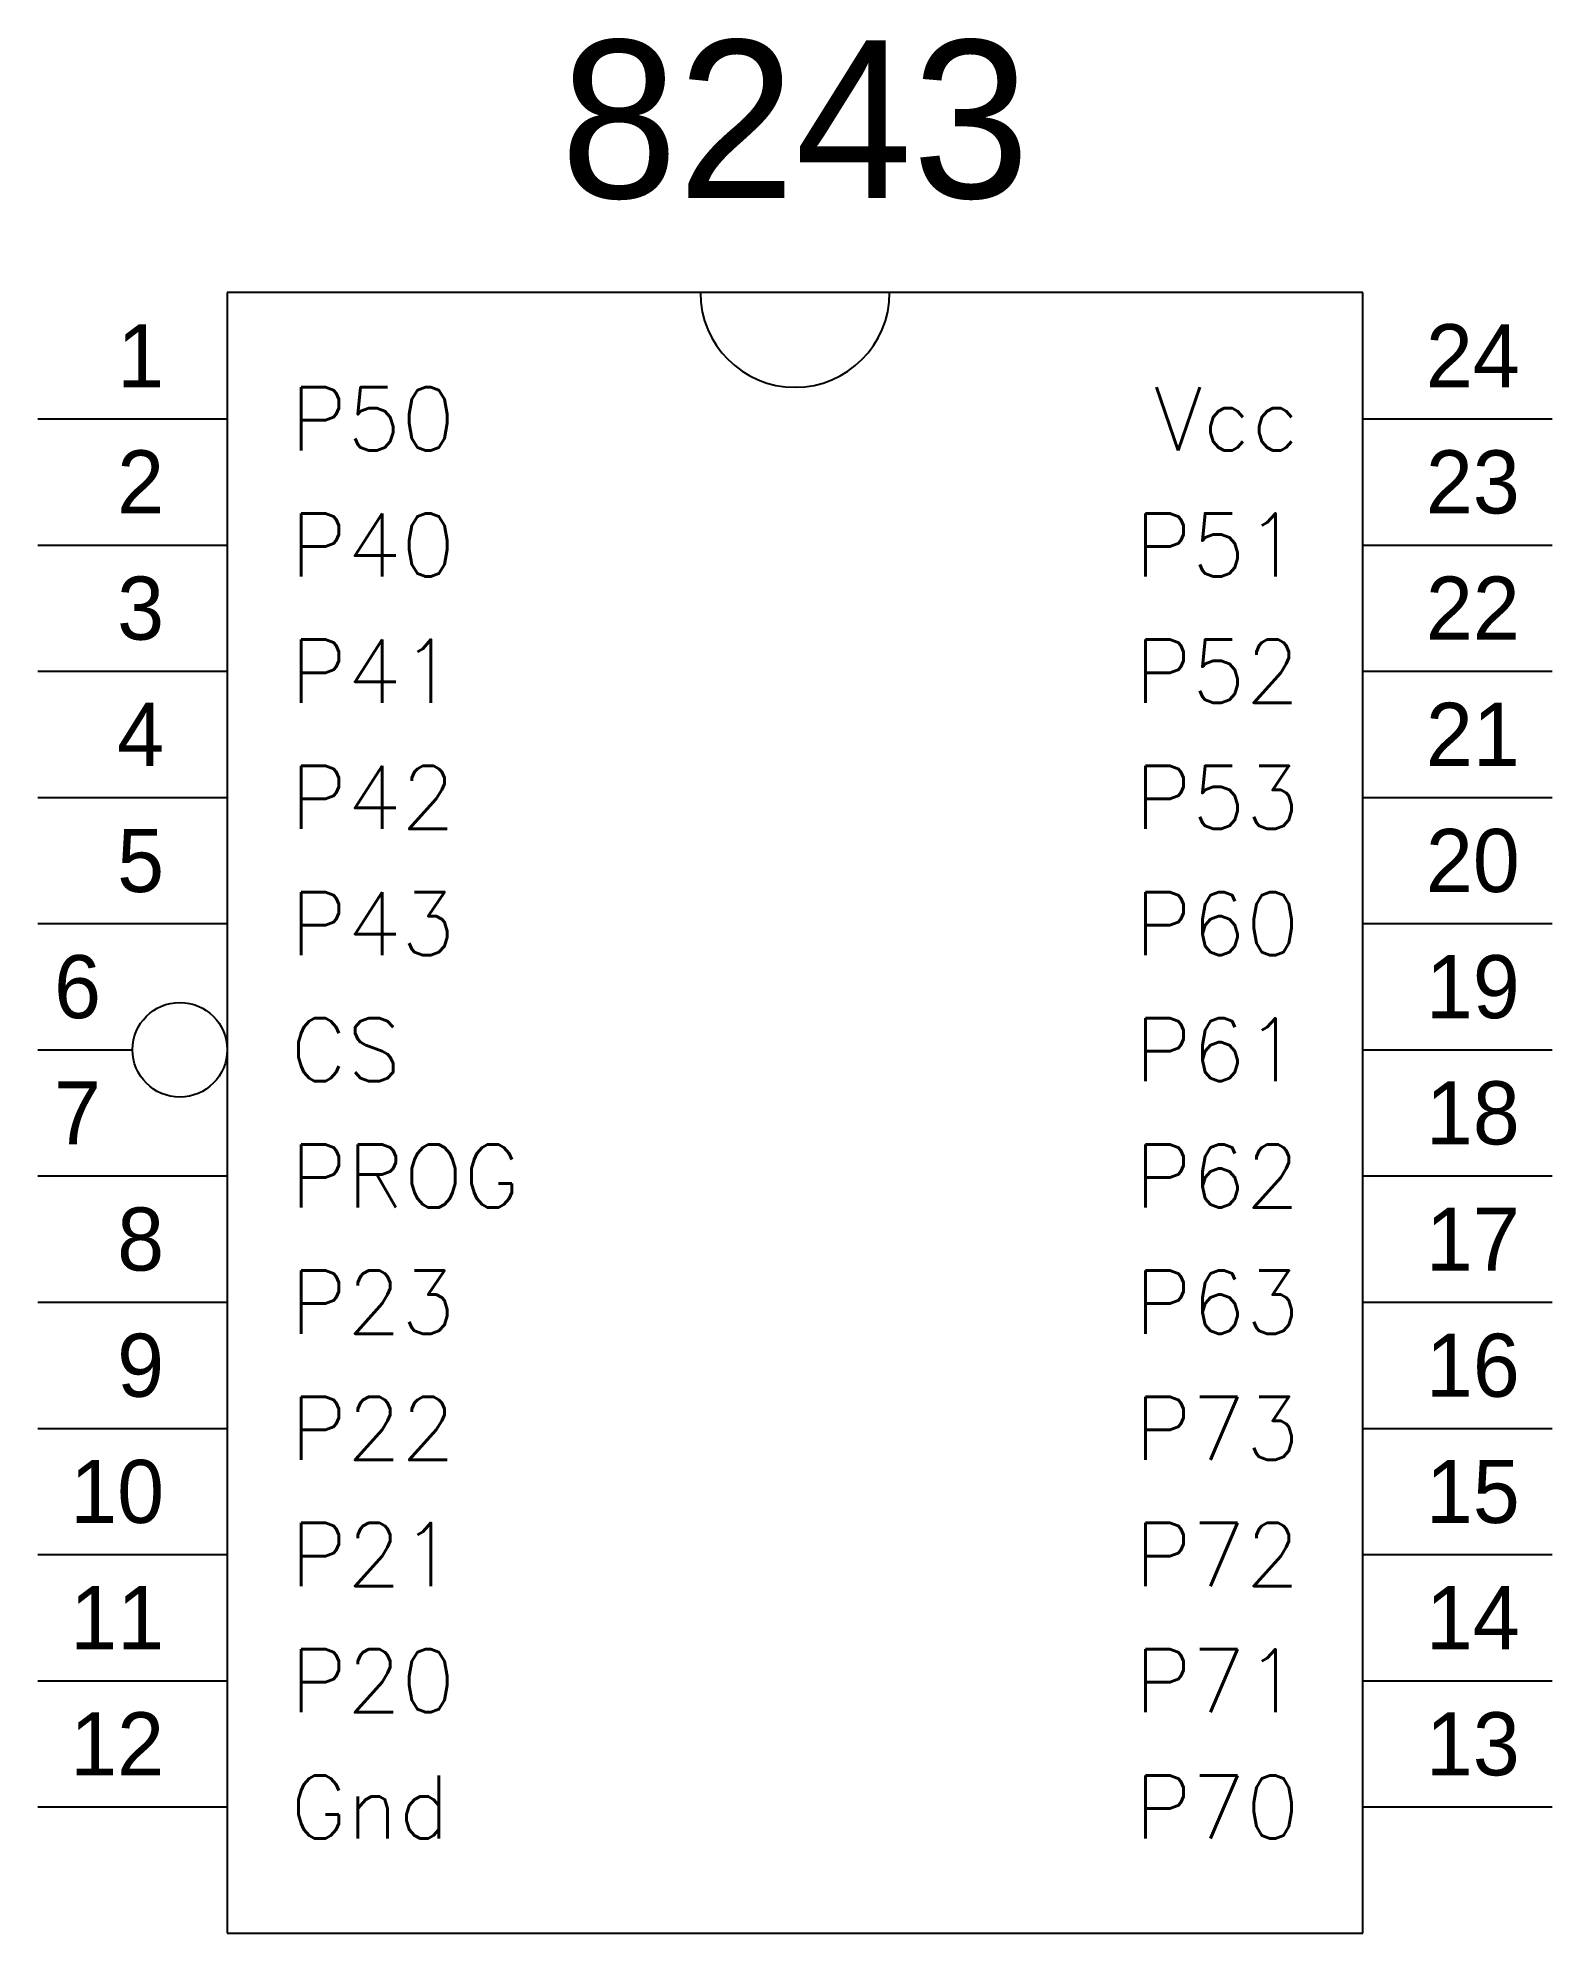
# Model space of a CAD drawing. Extents: x 3.3 to 5.7, y 2 to 5.
import ezdxf
from ezdxf.enums import TextEntityAlignment as Align

# ---------------------------------------------------------------- set-up
doc = ezdxf.new("R2010")
doc.units = 0
doc.header["$MEASUREMENT"] = 0
doc.layers.get('0').update_dxf_attribs({"linetype": 'CONTINUOUS'})
doc.styles.add('ROMANS', font='romans')

msp = doc.modelspace()

# ---------------------------------------------------------------- linework, layer by layer
for p, q in [((3.6, 4.6), (3.6, 2)), ((5.4, 4.6), (3.6, 4.6)), ((5.4, 2), (5.4, 4.6)), ((3.3, 4.4), (3.6, 4.4)), ((5.4, 4.4), (5.7, 4.4)), ((3.3, 4.2), (3.6, 4.2)), ((5.4, 4.2), (5.7, 4.2)), ((3.3, 4), (3.6, 4)), ((5.4, 4), (5.7, 4)), ((3.3, 3.8), (3.6, 3.8)), ((5.4, 3.8), (5.7, 3.8)), ((3.3, 3.6), (3.6, 3.6)), ((5.4, 3.6), (5.7, 3.6)), ((3.3, 3.4), (3.45, 3.4)), ((5.4, 3.4), (5.7, 3.4)), ((3.3, 3.2), (3.6, 3.2)), ((5.4, 3.2), (5.7, 3.2)), ((3.3, 3), (3.6, 3)), ((5.4, 3), (5.7, 3)), ((3.3, 2.8), (3.6, 2.8)), ((5.4, 2.8), (5.7, 2.8)), ((3.3, 2.6), (3.6, 2.6)), ((5.4, 2.6), (5.7, 2.6)), ((3.3, 2.4), (3.6, 2.4)), ((5.4, 2.4), (5.7, 2.4)), ((3.3, 2.2), (3.6, 2.2)), ((5.4, 2.2), (5.7, 2.2)), ((3.6, 2), (5.4, 2))]:
    msp.add_line(p, q)
msp.add_circle((3.525, 3.4), 0.075)
msp.add_arc((4.5, 4.6), 0.15, 180, 0)

# ---------------------------------------------------------------- texts
msp.add_text('8243', height=0.25).set_placement((4.5, 4.75), align=Align.CENTER)
for s, p in [('1', (3.5, 4.45)), ('2', (3.5, 4.25)), ('3', (3.5, 4.05)), ('4', (3.5, 3.85)), ('5', (3.5, 3.65)), ('6', (3.4, 3.45)), ('7', (3.4, 3.25)), ('8', (3.5, 3.05)), ('9', (3.5, 2.85)), ('10', (3.5, 2.65)), ('11', (3.5, 2.45)), ('12', (3.5, 2.25))]:
    msp.add_text(s, height=0.1).set_placement(p, align=Align.RIGHT)
for s, p in [('24', (5.5, 4.45)), ('23', (5.5, 4.25)), ('22', (5.5, 4.05)), ('21', (5.5, 3.85)), ('20', (5.5, 3.65)), ('19', (5.5, 3.45)), ('18', (5.5, 3.25)), ('17', (5.5, 3.05)), ('16', (5.5, 2.85)), ('15', (5.5, 2.65)), ('14', (5.5, 2.45)), ('13', (5.5, 2.25))]:
    msp.add_text(s, height=0.1).set_placement(p)
at = {"style": 'ROMANS'}
for s, p in [('P50', (3.7, 4.35)), ('P40', (3.7, 4.15)), ('P41', (3.7, 3.95)), ('P42', (3.7, 3.75)), ('P43', (3.7, 3.55)), ('CS', (3.7, 3.35)), ('PROG', (3.7, 3.15)), ('P23', (3.7, 2.95)), ('P22', (3.7, 2.75)), ('P21', (3.7, 2.55)), ('P20', (3.7, 2.35)), ('Gnd', (3.7, 2.15))]:
    msp.add_text(s, height=0.1, dxfattribs=at).set_placement(p)
for s, p in [('Vcc', (5.3, 4.35)), ('P51', (5.3, 4.15)), ('P52', (5.3, 3.95)), ('P53', (5.3, 3.75)), ('P60', (5.3, 3.55)), ('P61', (5.3, 3.35)), ('P62', (5.3, 3.15)), ('P63', (5.3, 2.95)), ('P73', (5.3, 2.75)), ('P72', (5.3, 2.55)), ('P71', (5.3, 2.35)), ('P70', (5.3, 2.15))]:
    msp.add_text(s, height=0.1, dxfattribs=at).set_placement(p, align=Align.RIGHT)

doc.saveas('drawing.dxf')
